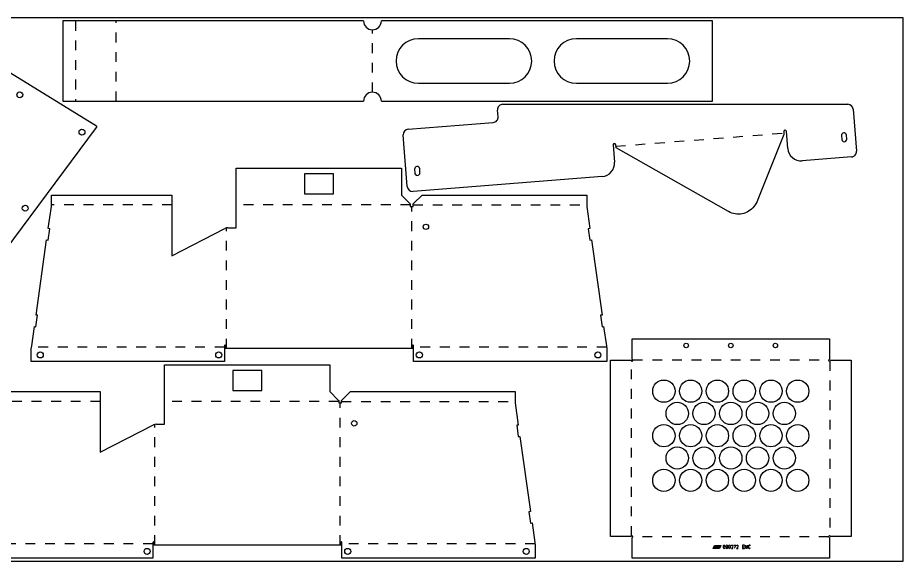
# Model space of a CAD drawing. Extents: x 2802 to 5850, y 686 to 1905.
# Drawn here: x 3865 to 5850, y 686 to 1905 of the extents above; entities that cross this region are included whole.
import ezdxf

# ---------------------------------------------------------------- set-up
doc = ezdxf.new("R2010")
doc.units = 0
doc.linetypes.add('DASHED', pattern=[43.935798, 21.967899, -21.967899])
doc.layers.get('0').update_dxf_attribs({"color": 1, "linetype": 'CONTINUOUS'})
doc.layers.add('DUMMY-LAYOUT', color=1, linetype='CONTINUOUS')
doc.layers.add('DUMMY-LAYOUT-SHEET', color=1, linetype='CONTINUOUS')

# ---------------------------------------------------------------- blocks, each defined once
blk = doc.blocks.new('514-3962-00')
at = {"color": 1, "linetype": 'CONTINUOUS'}
for p, q in [((227.942579, 287.326443), (998.442579, 226.617443)), ((215, 260.34621), (215, 275.363519)), ((12, 248.34621), (203, 248.34621)), ((0, 120.44621), (0, 236.34621)), ((1009.5, 214.654519), (1009.5, 120.44621)), ((467, 177.04621), (467, 138.44621)), ((473, 170.184655), (473, 177.04621)), ((713.273382, 7.709281), (473, 170.184655)), ((850.5, 170.184655), (780.854603, 29.347866)), ((850.5, 177.04621), (850.5, 170.184655)), ((856.5, 138.44621), (856.5, 177.04621)), ((19.25, 157.69621), (19.25, 149.19621)), ((30.75, 149.19621), (30.75, 157.69621)), ((978.75, 157.69621), (978.75, 149.19621)), ((990.25, 149.19621), (990.25, 157.69621)), ((437, 108.44621), (12, 108.44621)), ((997.5, 108.44621), (886.5, 108.44621)), ((776.405061, 21.758042), (773.826252, 18.295299)), ((778.752539, 25.449612), (776.405061, 21.758042)), ((780.854603, 29.347866), (778.752539, 25.449612)), ((716.717375, 5.586799), (713.273382, 7.709281)), ((720.288092, 3.790154), (716.717375, 5.586799)), ((723.964112, 2.330122), (720.288092, 3.790154)), ((727.723384, 1.215463), (723.964112, 2.330122)), ((731.543356, 0.452863), (727.723384, 1.215463)), ((735.401113, 0.046897), (731.543356, 0.452863)), ((739.273514, 0), (735.401113, 0.046897)), ((743.137327, 0.312453), (739.273514, 0)), ((746.969376, 0.982382), (743.137327, 0.312453)), ((750.746672, 2.005769), (746.969376, 0.982382)), ((754.446556, 3.376474), (750.746672, 2.005769)), ((758.046834, 5.086274), (754.446556, 3.376474)), ((761.525907, 7.124913), (758.046834, 5.086274)), ((764.862906, 9.480161), (761.525907, 7.124913)), ((768.037812, 12.13789), (764.862906, 9.480161)), ((771.03158, 15.082157), (768.037812, 12.13789)), ((773.826252, 18.295299), (771.03158, 15.082157))]:
    blk.add_line(p, q, dxfattribs=at)
at = {"color": 3, "linetype": 'DASHED'}
blk.add_line((473, 173.615433), (850.5, 173.615433), dxfattribs=at)
at = {"color": 1, "linetype": 'CONTINUOUS'}
for centre, radius, start, end in [((227, 275.363519), 12, 85.494876, 180), ((203, 260.34621), 12, 270, 0), ((12, 236.34621), 12, 90, 180), ((997.5, 214.654519), 12, 0, 85.494876), ((470, 177.04621), 3, 0, 180), ((853.5, 177.04621), 3, 0, 180), ((25, 157.69621), 5.75, 0, 180), ((984.5, 157.69621), 5.75, 0, 180), ((25, 149.19621), 5.75, 180, 0), ((984.5, 149.19621), 5.75, 180, 0), ((12, 120.44621), 12, 180, 270), ((437, 138.44621), 30, 270, 0), ((886.5, 138.44621), 30, 180, 270), ((997.5, 120.44621), 12, 270, 0)]:
    blk.add_arc(centre, radius, start, end, dxfattribs=at)
blk = doc.blocks.new('690272ITEM01')
at = {"color": 1, "linetype": 'CONTINUOUS'}
for p, q in [((48.192504, 445.728096), (48.192504, 491.970795)), ((48.192504, 491.970795), (490.778291, 491.970795)), ((490.778291, 491.970795), (490.778291, 445.728096)), ((0, 48.192504), (0, 443.778291)), ((0, 443.778291), (46.242699, 443.778291)), ((492.728096, 443.778291), (538.970795, 443.778291)), ((538.970795, 443.778291), (538.970795, 48.192504)), ((46.242699, 48.192504), (0, 48.192504)), ((48.192504, 0), (48.192504, 46.242699)), ((490.778291, 46.242699), (490.778291, 0)), ((538.970795, 48.192504), (492.728096, 48.192504)), ((490.778291, 0), (48.192504, 0))]:
    blk.add_line(p, q, dxfattribs=at)
at = {"color": 3, "linetype": 'DASHED'}
for p, q in [((47.242699, 49.910677), (47.242699, 442.027455)), ((49.94334, 444.728096), (489.028075, 444.728096)), ((491.728096, 442.028075), (491.728096, 49.936144)), ((489.034651, 47.742699), (49.910677, 47.742699))]:
    blk.add_line(p, q, dxfattribs=at)
at = {"color": 8, "linetype": 'CONTINUOUS'}
for p, q in [((230.219408, 21.404361), (233.219408, 28.404361)), ((244.219408, 21.404361), (230.219408, 21.404361)), ((233.219408, 28.404361), (247.219408, 28.404361)), ((234.219408, 22.404361), (234.219408, 27.404361)), ((234.219408, 27.404361), (236.719408, 27.404361)), ((235.219408, 22.404361), (234.219408, 22.404361)), ((235.219408, 25.404361), (235.219408, 26.404361)), ((235.219408, 26.404361), (236.219408, 26.404361)), ((236.219408, 25.404361), (235.219408, 25.404361)), ((236.719408, 24.404361), (235.219408, 24.404361)), ((235.219408, 24.404361), (235.219408, 22.404361)), ((236.219408, 26.404361), (236.219408, 25.404361)), ((236.219408, 22.404361), (236.219408, 23.404361)), ((236.219408, 23.404361), (237.719408, 23.404361)), ((238.719408, 22.404361), (236.219408, 22.404361)), ((237.219408, 26.904361), (237.219408, 24.904361)), ((238.219408, 23.904361), (238.219408, 26.904361)), ((238.719408, 27.404361), (240.012301, 27.404361)), ((239.219408, 25.904361), (239.219408, 22.904361)), ((240.219408, 22.904361), (240.219408, 25.904361)), ((241.219408, 25.904361), (241.219408, 22.904361)), ((241.426515, 27.404361), (242.719408, 27.404361)), ((242.219408, 22.404361), (242.219408, 25.904361)), ((243.219408, 22.404361), (242.219408, 22.404361)), ((243.219408, 26.904361), (243.219408, 22.404361)), ((247.219408, 28.404361), (244.219408, 21.404361)), ((254.611499, 21.920449), (254.944833, 21.920449)), ((264.278166, 26.587116), (264.278166, 24.253782)), ((268.944833, 24.253782), (268.944833, 26.587116)), ((273.278166, 24.253782), (270.944833, 21.920449)), ((270.944833, 21.920449), (274.278166, 21.920449)), ((275.944833, 28.920449), (280.611499, 28.920449)), ((280.611499, 28.920449), (277.278166, 21.920449)), ((284.944833, 24.253782), (282.611499, 21.920449)), ((282.611499, 21.920449), (285.944833, 21.920449)), ((300.278166, 28.920449), (295.944833, 28.920449)), ((295.944833, 28.920449), (295.944833, 21.920449)), ((295.944833, 25.587116), (298.611499, 25.587116)), ((295.944833, 21.920449), (300.278166, 21.920449)), ((301.944833, 21.920449), (301.944833, 28.920449)), ((301.944833, 28.920449), (304.611499, 21.920449)), ((304.611499, 21.920449), (307.278166, 28.920449)), ((307.278166, 28.920449), (307.278166, 21.920449)), ((308.944833, 26.587116), (308.944833, 24.587116)), ((310.944833, 21.920449), (311.611499, 21.920449))]:
    blk.add_line(p, q, dxfattribs=at)
at = {"color": 1, "linetype": 'CONTINUOUS'}
for centre, radius in [((169.485398, 476.970795), 5), ((269.485398, 476.970795), 5), ((369.485398, 476.970795), 5), ((119.485398, 374.485398), 25), ((179.485398, 374.485398), 25), ((239.485398, 374.485398), 25), ((299.485398, 374.485398), 25), ((359.485398, 374.485398), 25), ((419.485398, 374.485398), 25), ((149.485398, 324.485398), 25), ((209.485398, 324.485398), 25), ((269.485398, 324.485398), 25), ((329.485398, 324.485398), 25), ((389.485398, 324.485398), 25), ((119.485398, 274.485398), 25), ((179.485398, 274.485398), 25), ((239.485398, 274.485398), 25), ((299.485398, 274.485398), 25), ((359.485398, 274.485398), 25), ((419.485398, 274.485398), 25), ((149.485398, 224.485398), 25), ((209.485398, 224.485398), 25), ((269.485398, 224.485398), 25), ((329.485398, 224.485398), 25), ((389.485398, 224.485398), 25), ((119.485398, 174.485398), 25), ((179.485398, 174.485398), 25), ((239.485398, 174.485398), 25), ((299.485398, 174.485398), 25), ((359.485398, 174.485398), 25), ((419.485398, 174.485398), 25)]:
    blk.add_circle(centre, radius, dxfattribs=at)
for centre, radius, start, end in [((48.222643, 443.748152), 1.980174, 179.1279, 90.8721), ((490.748539, 443.748539), 1.979781, 89.138946, 0.861054), ((48.202163, 48.202163), 1.959488, 269.71758, 180.28242), ((490.752655, 48.21814), 1.975607, 359.256515, 270.743485)]:
    blk.add_arc(centre, radius, start, end, dxfattribs=at)
at = {"color": 8, "linetype": 'CONTINUOUS'}
for centre, radius, start, end in [((236.719408, 26.904361), 0.5, 0, 90), ((236.719408, 24.904361), 0.5, 270, 0), ((237.719408, 23.904361), 0.5, 270, 0), ((238.719408, 26.904361), 0.5, 90, 180), ((238.719408, 22.904361), 0.5, 270, 0), ((239.719408, 25.904361), 0.5, 0, 180), ((240.012301, 26.904361), 0.5, 45, 90), ((240.719408, 22.904361), 0.5, 180, 0), ((240.719408, 27.611468), 0.5, 225, 315), ((241.426515, 26.904361), 0.5, 90, 135), ((241.719408, 25.904361), 0.5, 0, 180), ((242.719408, 26.904361), 0.5, 0, 90), ((260.552538, 25.420449), 8.149921, 167, 193), ((254.672081, 24.458346), 2.129631, 91.630102, 194.630102), ((254.659143, 26.829943), 2.091048, 91.305571, 168.305574), ((254.659143, 24.010955), 2.091048, 191.694429, 268.694431), ((254.709475, 26.616401), 2.30613, 34.434949, 92.434948), ((254.611499, 24.253782), 2.333333, 0, 89.999999), ((254.778166, 24.087116), 2.173068, 274.398705, 4.398704), ((260.778166, 26.753782), 2.173068, 94.398706, 184.398705), ((260.46558, 26.441196), 1.859814, 175.500001, 274.5), ((260.513523, 24.224497), 2.30613, 214.43495, 272.434949), ((260.550918, 26.715885), 2.129631, 271.630103, 14.630102), ((260.563856, 24.010955), 2.091048, 271.305569, 348.305571), ((260.563856, 26.829943), 2.091048, 11.694426, 88.694429), ((254.67046, 25.420449), 8.149921, 347, 13), ((266.611499, 26.587116), 2.333333, 0.000001, 180), ((266.611499, 24.253782), 2.333333, 180.000001, 0), ((272.553411, 26.956821), 1.964487, 88.305569, 171.305571), ((272.561086, 26.947537), 1.973556, 29.536243, 88.536243), ((269.997311, 27.75609), 4.798975, 313.130102, 333.130102), ((271.31641, 26.753782), 3.183255, 338.500002, 21.5), ((284.220078, 26.956821), 1.964487, 88.305569, 171.305571), ((284.227752, 26.947537), 1.973556, 29.536243, 88.536243), ((281.663978, 27.75609), 4.798975, 313.130102, 333.130102), ((282.983077, 26.753782), 3.183255, 338.500002, 21.5), ((311.180552, 26.684729), 2.23785, 87.5, 182.499999), ((312.76558, 24.749587), 3.824201, 182.434949, 214.434949), ((310.93237, 23.562189), 1.641788, 216.434949, 270.434948), ((311.778166, 25.932567), 3.029429, 80.5, 99.499999), ((311.691303, 23.529028), 1.610557, 267.159808, 350.15981), ((311.989491, 27.509765), 1.439917, 48.434949, 78.434949), ((311.909538, 27.652802), 1.394553, 11.065051, 42.065051)]:
    blk.add_arc(centre, radius, start, end, dxfattribs=at)
blk = doc.blocks.new('A920286-A')
at = {"color": 1, "linetype": 'CONTINUOUS'}
for p, q in [((674, 180), (0, 180)), ((0, 180), (0, 0)), ((1456, 180), (714, 180)), ((1456, 0), (1456, 180)), ((1001, 140), (797, 140)), ((1355, 140), (1151, 140)), ((797, 40), (1001, 40)), ((1151, 40), (1355, 40)), ((0, 0), (674, 0)), ((714, 0), (1456, 0))]:
    blk.add_line(p, q, dxfattribs=at)
at = {"color": 3, "linetype": 'DASHED'}
for p, q in [((29, 180), (29, 0)), ((120, 0), (120, 180)), ((694.5, 19.993749), (694.5, 160.006251))]:
    blk.add_line(p, q, dxfattribs=at)
at = {"color": 1, "linetype": 'CONTINUOUS'}
for centre, radius, start, end in [((694, 180), 20, 180, 0), ((797, 90), 50, 90, 270), ((1001, 90), 50, 270, 90), ((1151, 90), 50, 90, 270), ((1355, 90), 50, 270, 90), ((694, 0), 20, 0, 180)]:
    blk.add_arc(centre, radius, start, end, dxfattribs=at)
blk = doc.blocks.new('4975036ITEM01-01')
at = {"color": 1, "linetype": 'CONTINUOUS'}
for p, q in [((459.276902, 300.228902), (459.276902, 433.553804)), ((459.276902, 433.553804), (829.216242, 433.553804)), ((676.898222, 421.053804), (611.898222, 421.053804)), ((611.898222, 421.053804), (611.898222, 376.053804)), ((676.898222, 376.053804), (676.898222, 421.053804)), ((829.216242, 433.553804), (829.216242, 373.553804)), ((45, 348.276902), (45, 373.553804)), ((45, 373.553804), (315, 373.553804)), ((315, 373.553804), (315, 237.276902)), ((611.898222, 376.053804), (676.898222, 376.053804)), ((829.216242, 373.553804), (848.216242, 354.553804)), ((856.614464, 354.553805), (875.614464, 373.553805)), ((875.614464, 373.553805), (1244.553804, 373.553805)), ((1244.553804, 373.553805), (1244.553804, 348.276903)), ((37.969043, 298.435224), (45, 348.276902)), ((848.216242, 354.553804), (849.276902, 353.843673)), ((849.276902, 353.843673), (849.276902, 348.276902)), ((849.276902, 348.276902), (855.553804, 348.276903)), ((855.553804, 353.843673), (856.614464, 354.553805)), ((855.553804, 348.276903), (855.553804, 353.843673)), ((1244.553804, 348.276903), (1251.584762, 298.435225)), ((37.731892, 272.413239), (41.33571, 297.960303)), ((41.33571, 297.960303), (37.969043, 298.435224)), ((315, 237.276902), (434, 298.680902)), ((440.276902, 300.228902), (459.276902, 300.228902)), ((1251.584762, 298.435225), (1248.218095, 297.960303)), ((1248.218095, 297.960303), (1251.821912, 272.413238)), ((10.591201, 104.356751), (34.365225, 272.88816)), ((34.365225, 272.88816), (37.731892, 272.413239)), ((1251.821912, 272.413238), (1255.18858, 272.88816)), ((1255.18858, 272.88816), (1278.962603, 104.356751)), ((10.354051, 78.334765), (13.957869, 103.881829)), ((13.957869, 103.881829), (10.591201, 104.356751)), ((1278.962603, 104.356751), (1275.595936, 103.881829)), ((1275.595936, 103.881829), (1279.199753, 78.334765)), ((0.846395, 35.276902), (6.987383, 78.809687)), ((6.987383, 78.809687), (10.354051, 78.334765)), ((1279.199753, 78.334765), (1282.566421, 78.809687)), ((1282.566421, 78.809687), (1288.707409, 35.276902)), ((0, 29), (0.846395, 35.276902)), ((0, 0), (0, 29)), ((433, 35.276902), (433, 0)), ((435.357988, 29.276902), (435.357988, 35.276902)), ((854.195816, 29.276902), (435.357988, 29.276902)), ((854.195816, 35.276902), (854.195816, 29.276902)), ((856.553804, 0), (856.553804, 35.276902)), ((1288.707409, 35.276902), (1289.553804, 29)), ((1289.553804, 29), (1289.553804, 0)), ((433, 0), (0, 0)), ((1289.553804, 0), (856.553804, 0))]:
    blk.add_line(p, q, dxfattribs=at)
at = {"color": 3, "linetype": 'DASHED'}
for p, q in [((315, 351.415353), (45, 351.415353)), ((849.276902, 351.415353), (459.276902, 351.415353)), ((852.415353, 29.276902), (852.415353, 348.276902)), ((855.553804, 351.415354), (1244.553804, 351.415354)), ((437.138451, 29.276902), (437.138451, 299.775465)), ((433, 32.138451), (0.423197, 32.138451)), ((1289.130607, 32.138451), (856.553804, 32.138451))]:
    blk.add_line(p, q, dxfattribs=at)
at = {"color": 1, "linetype": 'CONTINUOUS'}
for centre, radius in [((884.202037, 302.325423), 6), ((20, 15), 6.75), ((420, 15), 6.75), ((869.553804, 15), 6.75), ((1269.553804, 15), 6.75)]:
    blk.add_circle(centre, radius, dxfattribs=at)
for centre, radius, start, end in [((441.146849, 283.201466), 17.049645, 92.92475, 114.782749), ((434.5, 35.276902), 1.5, 109.471221, 180), ((434.202736, 35.526686), 1.181947, 347.799547, 99.876625), ((855.351326, 35.526438), 1.182147, 80.13776, 192.186046), ((855.053804, 35.276902), 1.5, 0, 70.528783)]:
    blk.add_arc(centre, radius, start, end, dxfattribs=at)
blk = doc.blocks.new('470-8278-02')
at = {"color": 1, "linetype": 'CONTINUOUS'}
for p, q in [((965.605085, 1233.203801), (546.249148, 920.761987)), ((1139.419737, 955.70374), (968.501974, 1232.650374)), ((1142.4, 900.3), (1142.4, 945.2)), ((0, 914.8), (0, 318.8)), ((534.3, 916.8), (2, 916.8)), ((893.850168, 827.722936), (1140.949832, 898.377064)), ((542.166898, 601.212017), (893.31669, 827.481202)), ((769.989571, 394.307875), (540.895712, 568.47875)), ((1140.654508, 346.48374), (770.945492, 393.91626)), ((1142.4, 288.4), (1142.4, 344.5)), ((2, 316.8), (534.3, 316.8)), ((546.249148, 312.838013), (965.605085, 0.396199)), ((968.501974, 0.949626), (1139.419737, 277.89626))]:
    blk.add_line(p, q, dxfattribs=at)
for centre in [(955.4, 1200.3), (784.8, 1073.2), (1033.1, 1070.6), (612.4, 944.8), (1115.8, 936.3), (16.5, 894.4), (241.5, 894.4), (466.5, 894.4), (911.4, 854.1), (730.5, 747), (16.5, 616.8), (545.6, 627.8), (537.3, 545.7), (704.5, 418.6), (905, 356.1), (16.5, 339.2), (241.5, 339.2), (466.5, 339.2), (1113.3, 329.3), (612.4, 288.8), (1039.1, 172.6), (784.8, 160.4), (955.4, 33.3)]:
    blk.add_circle(centre, 6.6, dxfattribs=at)
for centre, radius, start, end in [((966.8, 1231.6), 2, 31.680832, 126.688012), ((1122.4, 945.2), 20, 0, 31.680832), ((2, 914.8), 2, 90, 180), ((534.3, 936.8), 20, 270, 306.688012), ((1140.4, 900.3), 2, 285.957019, 0), ((894.4, 825.8), 2, 105.957019, 122.796378), ((553, 584.4), 20, 122.796378, 232.755728), ((771.2, 395.9), 2, 232.755728, 262.689068), ((1140.4, 344.5), 2, 0, 82.689068), ((2, 318.8), 2, 180, 270), ((534.3, 296.8), 20, 53.311988, 90), ((1122.4, 288.4), 20, 328.319168, 0), ((966.8, 2), 2, 233.311988, 328.319168)]:
    blk.add_arc(centre, radius, start, end, dxfattribs=at)

msp = doc.modelspace()

# ---------------------------------------------------------------- linework, layer by layer
at = {"layer": 'DUMMY-LAYOUT-SHEET', "color": 1, "linetype": 'CONTINUOUS'}
for p, q in [((5849.69697, 1904.933913), (2801.69697, 1904.933913)), ((5849.69697, 685.733913), (5849.69697, 1904.933913)), ((2801.69697, 685.733913), (5849.69697, 685.733913))]:
    msp.add_line(p, q, dxfattribs=at)

# ---------------------------------------------------------------- block references
at = {"layer": 'DUMMY-LAYOUT'}
for name, p in [('A920286-A', (3966.043434, 1717.808913)), ('4975036ITEM01-01', (3895.652834, 1133.537713)), ('690272ITEM01', (5193.655498, 692.858913)), ('4975036ITEM01-01', (3735.162266, 692.858913))]:
    msp.add_blockref(name, p, dxfattribs=at)
for name, p, rotation in [('470-8278-02', (4042.465365, 692.858913), 90), ('514-3962-00', (4747.734911, 1406.34073), 4.505113)]:
    msp.add_blockref(name, p, dxfattribs=dict(at, rotation=rotation))

doc.saveas('drawing.dxf')
